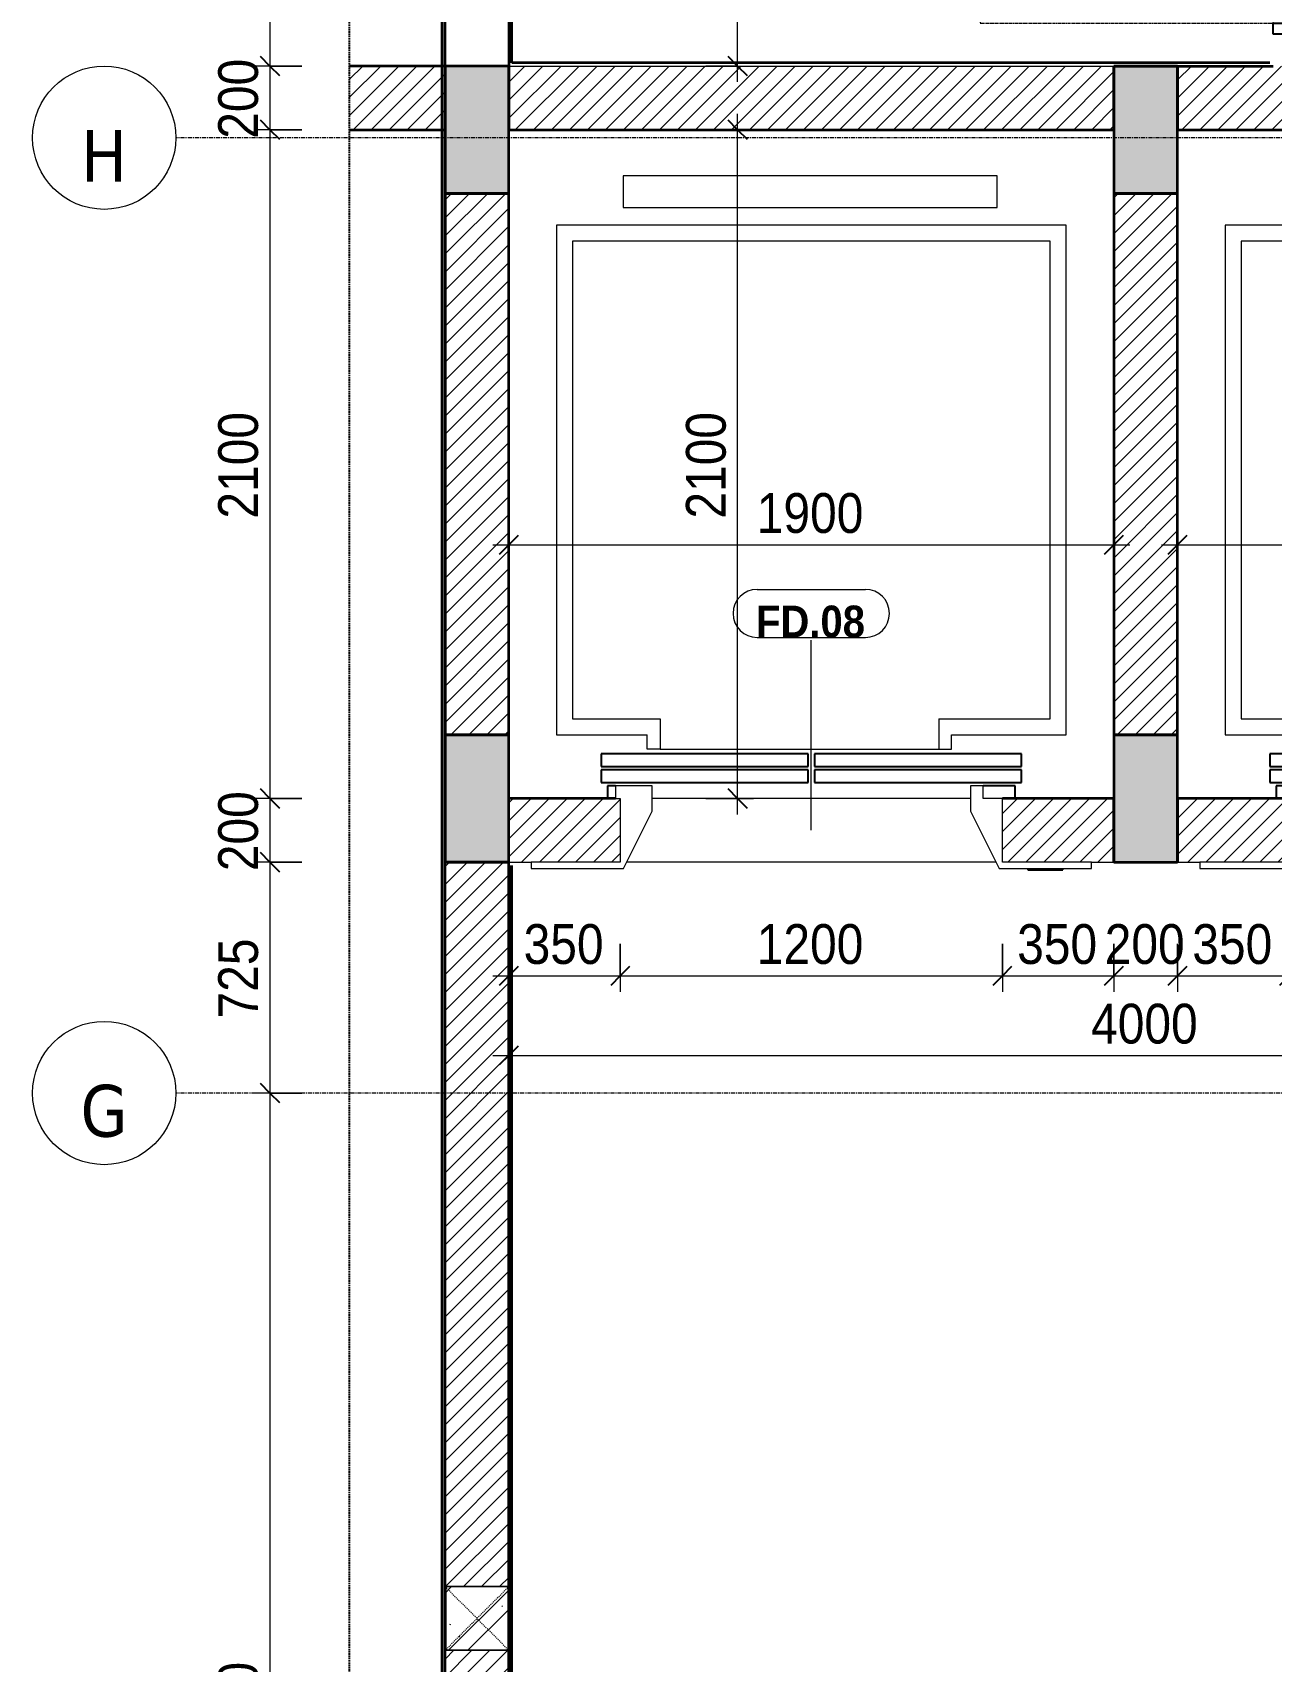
# Model space of a CAD drawing. Header units: millimetres. Extents: x 110757 to 149279, y 2002 to 54990.
# Drawn here: x 110757 to 114648, y 46652 to 51767 of the extents above; entities that cross this region are included whole.
import ezdxf

# ---------------------------------------------------------------- set-up
doc = ezdxf.new("R2010")
doc.units = ezdxf.units.MM
for name, pattern in [('Dash', [6, 3, -3]), ('Dash - Tight', [4.5, 3, -1.5]), ('Grid Line', [22.225, 12.7, -3.175, 3.175, -3.175]), ('Hidden', [7.14375, 4.7625, -2.38125])]:
    doc.linetypes.add(name, pattern=pattern)
for name, color, linetype, lineweight in [('0-1', 7, 'Continuous', 5), ('A-ANNO-DIMS', 211, 'Continuous', 9), ('A-ANNO-DIMS-50', 211, 'Continuous', 9), ('A-DETL-GENF-1', 92, 'Dash - Tight', 18), ('A-DETL-GENF-2', 92, 'Hidden', 25), ('A-DOOR', 31, 'Continuous', 18), ('A-DOOR-1', 31, 'Continuous', 25), ('A-DOOR-FRAM', 31, 'Continuous', 25), ('A-DOOR-IDEN', 31, 'Continuous', 9), ('A-FLOR', 192, 'Continuous', 18), ('A-FLOR-1', 250, 'Continuous', 18), ('A-WALL', 113, 'Continuous', 18), ('A-WALL-1', 113, 'Continuous', 35), ('A-WALL-PATT-1', 111, 'Continuous', 18), ('S-COLS', 52, 'Continuous', 18), ('S-COLS-1', 9, 'Continuous', 5), ('S-COLS-2', 7, 'Continuous', 35), ('S-COLS-3', 52, 'Dash', 18), ('S-COLS-4', 254, 'Continuous', 18), ('S-COLS-5', 52, 'Continuous', 35), ('S-COLS-HDLN', 52, 'Dash', 18), ('S-GRID-1', 1, 'Grid Line', 9), ('S-GRID-IDEN', 1, 'Continuous', 9)]:
    doc.layers.add(name, color=color, linetype=linetype, lineweight=lineweight)
doc.styles.add('Arial_B', font='arialbd.ttf', dxfattribs={"width": 0.9, "height": 100})
doc.styles.add('Tahoma_B', font='tahomabd.ttf', dxfattribs={"height": 162.5})
doc.styles.add('UTM Avo', font='', dxfattribs={"width": 0.9, "height": 125})
doc.styles.get('UTM Avo').set_extended_font_data('UTM Avo')
doc.dimstyles.new('1_Dim_chi_tiet_2_5', dxfattribs={"dimscale": 304.8, "dimtxt": 124.912619, "dimasz": 0.19685, "dimexe": 0.164042, "dimexo": 0.0625, "dimgap": 0.016404, "dimtad": 1, "dimdec": 0, "dimrnd": 5, "dimzin": 0, "dimdsep": 46, "dimtxsty": 'UTM Avo', "dimblk1": 'OBLIQUE', "dimblk2": 'OBLIQUE', "dimsah": 1, "dimcen": 0.09, "dimdle": 0.164042, "dimazin": 0, "dimtfac": 1, "dimtdec": 4, "dimtix": 1, "dimtmove": 0, "dimatfit": 3, "dimfxl": 0.328084, "dimfxlon": 1, "dimtvp": 1, "dimtolj": 1, "dimtzin": 0, "dimarcsym": 2})
pattern_1 = [(45, (0, 0), (-28.284271, 28.284271), [])]
pattern_2 = [(50, (0, 0), (364.3679, -31.8783), [38.1, -419.1]), (355, (0, 0), (-70.4859, 382.1133), [30.48, -335.28]), (100.451, (30.36, -2.66), (293.885, 350.2334), [32.38, -356.18]), (46.184, (0, 101.6), (542.1585, -84.0858), [57.15, -628.65]), (96.636, (45.2, 94.6), (474.805, 494.8554), [48.57, -534.27]), (351.184, (0, 101.6), (474.8102, 494.85), [45.72, -502.92]), (21, (50.8, 76.2), (303.2285, -204.53046), [38.1, -419.1]), (326, (50.8, 76.2), (123.6039, 368.376), [30.48, -335.28]), (71.451, (76.07, 59.16), (426.8341, 163.8427), [32.38, -356.18]), (37.5, (0, 0), (6.17665, 169.11015), [3.353, -327.863, 3.353, -337.007, -336.55]), (37.5, (0, 0), (6.17665, 169.11015), [-671.576, 3.353, -333.197]), (7.5, (0, 0), (133.63888, 200.3615), [3.353, -190.703, 3.353, -320.243, -128.27]), (7.5, (0, 0), (133.63888, 200.3615), [-517.652, 3.353, -124.917]), (327.5, (-113.28, 0), (271.18182, -11.45836), [3.353, -123.647, 3.353, -392.887, -525.78]), (327.5, (-113.28, 0), (271.18182, -11.45836), [-523.24, 3.353, -522.427]), (317.5, (-164.08, 0), (296.2585, 50.85285), [3.353, -161.747, 3.353, -259.791, -373.38]), (317.5, (-164.08, 0), (296.2585, 50.85285), [-428.244, 3.353, -370.027]), (45, (0, 0), (-125.72359, 125.72359), []), (45, (0, 190.5), (-125.72359, 125.72359), [])]

# ---------------------------------------------------------------- blocks, each defined once
blk = doc.blocks.new('NCV_TKTC_KET CAU_rvt-1-TKCS_THANG MÁY TM3 - MẶT BẰNG TẦNG HẦM')
at = {"layer": 'S-COLS-1'}
for points in [[(112252.6, 51261.9), (112252.6, 51661.9), (112052.6, 51661.9), (112052.6, 51261.9)], [(114352.6, 51261.9), (114352.6, 51661.9), (114152.6, 51661.9), (114152.6, 51261.9), (114221.2, 51261.9)], [(112252.6, 49161.9), (112252.6, 49561.9), (112052.6, 49561.9), (112052.6, 49161.9)], [(114352.6, 49161.9), (114352.6, 49561.9), (114152.6, 49561.9), (114152.6, 49161.9), (114221.2, 49161.9)]]:
    blk.add_hatch(color=256, dxfattribs=at).paths.add_polyline_path(points)
at = {"layer": 'A-FLOR-1'}
blk.add_line((113702.6, 49361.9), (112702.6, 49361.9), dxfattribs=at)
at = {"layer": 'S-COLS-2'}
for p, q in [((112252.6, 51661.9), (112052.6, 51661.9)), ((112052.6, 51661.9), (112052.6, 51261.9)), ((112252.6, 51261.9), (112252.6, 51661.9)), ((114352.6, 51661.9), (114152.6, 51661.9)), ((114152.6, 51661.9), (114152.6, 51261.9)), ((114352.6, 51261.9), (114352.6, 51661.9)), ((112052.6, 51261.9), (112252.6, 51261.9)), ((114152.6, 51261.9), (114352.6, 51261.9)), ((112252.6, 49561.9), (112052.6, 49561.9)), ((112052.6, 49561.9), (112052.6, 49161.9)), ((112252.6, 49161.9), (112252.6, 49561.9)), ((114352.6, 49561.9), (114152.6, 49561.9)), ((114152.6, 49561.9), (114152.6, 49161.9)), ((114352.6, 49161.9), (114352.6, 49561.9)), ((112052.6, 49161.9), (112252.6, 49161.9)), ((114152.6, 49161.9), (114352.6, 49161.9))]:
    blk.add_line(p, q, dxfattribs=at)
blk = doc.blocks.new('Thang may HIEN - Dài x Rộng - 2000x2000-2402764-TKCS_THANG MÁY TM3 - MẶT BẰNG TẦNG HẦM')
at = {"layer": 'A-DOOR'}
for p, q in [((-590, 120), (-880, 120)), ((-880, 120), (-880, 100)), ((-500, -60), (-590, 120)), ((590, 120), (500, -60)), ((880, 120), (590, 120)), ((880, 100), (880, 120)), ((-880, 100), (-600, 100)), ((-600, 100), (-600, -100)), ((600, -100), (600, 100)), ((600, 100), (880, 100)), ((-600, -100), (-540, -100)), ((-540, -100), (-540, -140)), ((-500, -140), (-500, -60)), ((500, -60), (500, -140)), ((615, -100), (600, -100)), ((615, -140), (615, -100)), ((-660, -190.4), (-660, -150.4)), ((-660, -150.4), (-10, -150.4)), ((-540, -140), (-500, -140)), ((-10, -150.4), (-10, -190.4)), ((660, -150.4), (10, -150.4)), ((10, -150.4), (10, -190.4)), ((500, -140), (615, -140)), ((660, -190.4), (660, -150.4)), ((-10, -190.4), (-660, -190.4)), ((-10, -200.4), (-660, -200.4)), ((-660, -200.4), (-660, -240.4)), ((-10, -240.4), (-10, -200.4)), ((10, -190.4), (660, -190.4)), ((10, -200.4), (10, -240.4)), ((660, -200.4), (10, -200.4)), ((660, -240.4), (660, -200.4)), ((-660, -240.4), (-10, -240.4)), ((-440, -255), (-440, -300)), ((-400, -255), (-440, -255)), ((475, -255), (-400, -255)), ((-400, -350), (-400, -255)), ((10, -240.4), (660, -240.4)), ((475, -255), (515, -255)), ((475, -350), (475, -255)), ((515, -255), (515, -300)), ((-440, -300), (-800, -300)), ((-800, -300), (-800, -1900)), ((800, -300), (515, -300)), ((800, -1900), (800, -300)), ((-400, -350), (-750, -350)), ((-750, -350), (-750, -1850)), ((750, -350), (475, -350)), ((750, -1850), (750, -350)), ((-750, -1850), (750, -1850)), ((-800, -1900), (800, -1900)), ((590.8, -1955.4), (-584.2, -1955.4)), ((-584.2, -1955.4), (-584.2, -2055.4)), ((590.8, -2055.4), (590.8, -1955.4)), ((-584.2, -2055.4), (590.8, -2055.4))]:
    blk.add_line(p, q, dxfattribs=at)
at = {"layer": 'A-DOOR-1'}
for p, q in [((-680, 124), (-790, 124)), ((-790, 124), (-790, 120)), ((-680, 120), (-680, 124)), ((-600, -100), (-640, -100)), ((-640, -100), (-640, -140)), ((640, -100), (615, -100)), ((640, -140), (640, -100)), ((-10, -150.4), (-660, -150.4)), ((-660, -150.4), (-660, -190.4)), ((-640, -140), (-540, -140)), ((-10, -190.4), (-10, -150.4)), ((10, -150.4), (10, -190.4)), ((660, -150.4), (10, -150.4)), ((615, -140), (640, -140)), ((660, -190.4), (660, -150.4)), ((-660, -190.4), (-10, -190.4)), ((-10, -200.4), (-660, -200.4)), ((-660, -200.4), (-660, -240.4)), ((-10, -240.4), (-10, -200.4)), ((10, -190.4), (660, -190.4)), ((10, -200.4), (10, -240.4)), ((660, -200.4), (10, -200.4)), ((660, -240.4), (660, -200.4)), ((-660, -240.4), (-10, -240.4)), ((10, -240.4), (660, -240.4))]:
    blk.add_line(p, q, dxfattribs=at)
blk = doc.blocks.new('FD_02 - FD_03 - FD_03-KY THUAT-900x2200mm-801877-TKCS_THANG MÁY TM3 - MẶT BẰNG TẦNG HẦM')
at = {"layer": 'A-DETL-GENF-1'}
for p, q in [((460, -50), (420, -50)), ((420, -50), (420, -970)), ((460, -970), (460, -50)), ((420, -970), (460, -970))]:
    blk.add_line(p, q, dxfattribs=at)
blk.add_arc((460, -50), 920, 180, 267.5081, dxfattribs=at)
at = {"layer": 'A-DOOR-FRAM'}
for p, q in [((-495, 50), (-450, 50)), ((-495, -50), (-495, 50)), ((-450, 50), (-450, -10)), ((450, 50), (495, 50)), ((450, -10), (450, 50)), ((495, 50), (495, -50)), ((-460, -50), (-495, -50)), ((-450, -10), (-460, -10)), ((-460, -10), (-460, -50)), ((460, -10), (450, -10)), ((460, -50), (460, -10)), ((495, -50), (460, -50))]:
    blk.add_line(p, q, dxfattribs=at)
blk = doc.blocks.new('G1_SOF - BO TRU - 200x200-3845341-TKCS_THANG MÁY TM3 - MẶT BẰNG TẦNG HẦM')
at = {"layer": 'S-COLS-HDLN'}
for p, q in [((-100, 100), (100, -100)), ((100, 100), (-100, -100))]:
    blk.add_line(p, q, dxfattribs=at)
blk = doc.blocks.new('BORDER VIEW - BORDER VIEW-2485193-TKCS_THANG MÁY TM3 - MẶT BẰNG TẦNG HẦM')
at = {"layer": 'A-DETL-GENF-2'}
blk.add_line((0, 150), (0, 9680.9), dxfattribs=at)
blk = doc.blocks.new('Grid - M_Grid Head - Circle-353313-TKCS_THANG MÁY TM3 - MẶT BẰNG TẦNG HẦM')
at = {"layer": 'S-GRID-IDEN'}
blk.add_circle((0, 0), 4.5, dxfattribs=at)
blk = doc.blocks.new('STN_Door Tag - STN_Door Tag-1788670-TKCS_THANG MÁY TM3 - MẶT BẰNG TẦNG HẦM')
at = {"layer": 'A-DOOR-IDEN'}
for p, q in [((-3.37, 1.49), (3.43, 1.49)), ((-3.37, -1.52), (3.43, -1.52))]:
    blk.add_line(p, q, dxfattribs=at)
for centre, start, end in [((-3.37, -0.01), 90, 270), ((3.43, -0.01), 270, 90)]:
    blk.add_arc(centre, 1.51, start, end, dxfattribs=at)
blk = doc.blocks.new('DIMBLOCK13-TKCS_THANG MÁY TM3 - MẶT BẰNG TẦNG HẦM')
at = {"layer": 'A-ANNO-DIMS-50'}
for p, q in [((111602.3, 53361.9), (111452.3, 53361.9)), ((111502.3, 53361.9), (111502.3, 51661.9)), ((111502.3, 53361.9), (111602.3, 53361.9)), ((111602.3, 51661.9), (111452.3, 51661.9)), ((111502.3, 51661.9), (111602.3, 51661.9))]:
    blk.add_line(p, q, dxfattribs=at)
at = {"layer": 'A-ANNO-DIMS-50', "lineweight": 25}
for p, q in [((111502.3, 53361.9), (111472.3, 53391.9)), ((111502.3, 53361.9), (111532.3, 53331.9)), ((111502.3, 51661.9), (111472.3, 51691.9)), ((111502.3, 51661.9), (111532.3, 51631.9))]:
    blk.add_line(p, q, dxfattribs=at)
at = {"layer": 'A-ANNO-DIMS-50', "color": 0, "insert": (111339.9, 52340.8), "char_height": 125, "width": 410.824, "attachment_point": 1, "rotation": 90, "line_spacing_factor": 1.110334, "style": 'UTM Avo'}
blk.add_mtext('1700', dxfattribs=at)
blk = doc.blocks.new('_Oblique')
at = {"color": 0, "linetype": 'ByBlock', "lineweight": -2}
blk.add_line((-0.5, -0.5), (0.5, 0.5), dxfattribs=at)
blk = doc.blocks.new('DIMBLOCK14-TKCS_THANG MÁY TM3 - MẶT BẰNG TẦNG HẦM')
at = {"layer": 'A-ANNO-DIMS-50'}
for p, q in [((111602.3, 51661.9), (111452.3, 51661.9)), ((111502.3, 51661.9), (111502.3, 51461.9)), ((111502.3, 51661.9), (111602.3, 51661.9)), ((111602.3, 51461.9), (111452.3, 51461.9)), ((111502.3, 51461.9), (111602.3, 51461.9))]:
    blk.add_line(p, q, dxfattribs=at)
at = {"layer": 'A-ANNO-DIMS-50', "lineweight": 25}
for p, q in [((111502.3, 51661.9), (111472.3, 51691.9)), ((111502.3, 51661.9), (111532.3, 51631.9)), ((111502.3, 51461.9), (111472.3, 51491.9)), ((111502.3, 51461.9), (111532.3, 51431.9))]:
    blk.add_line(p, q, dxfattribs=at)
at = {"layer": 'A-ANNO-DIMS-50', "color": 0, "insert": (111339.9, 51433.6), "char_height": 125, "width": 308.118, "attachment_point": 1, "rotation": 90, "line_spacing_factor": 1.110334, "style": 'UTM Avo'}
blk.add_mtext('200', dxfattribs=at)
blk = doc.blocks.new('DIMBLOCK15-TKCS_THANG MÁY TM3 - MẶT BẰNG TẦNG HẦM')
at = {"layer": 'A-ANNO-DIMS-50'}
for p, q in [((111602.3, 51461.9), (111452.3, 51461.9)), ((111502.3, 51461.9), (111502.3, 49361.9)), ((111502.3, 51461.9), (111602.3, 51461.9)), ((111602.3, 49361.9), (111452.3, 49361.9)), ((111502.3, 49361.9), (111602.3, 49361.9))]:
    blk.add_line(p, q, dxfattribs=at)
at = {"layer": 'A-ANNO-DIMS-50', "lineweight": 25}
for p, q in [((111502.3, 51461.9), (111472.3, 51491.9)), ((111502.3, 51461.9), (111532.3, 51431.9)), ((111502.3, 49361.9), (111472.3, 49391.9)), ((111502.3, 49361.9), (111532.3, 49331.9))]:
    blk.add_line(p, q, dxfattribs=at)
at = {"layer": 'A-ANNO-DIMS-50', "color": 0, "insert": (111339.9, 50240.8), "char_height": 125, "width": 410.824, "attachment_point": 1, "rotation": 90, "line_spacing_factor": 1.110334, "style": 'UTM Avo'}
blk.add_mtext('2100', dxfattribs=at)
blk = doc.blocks.new('DIMBLOCK16-TKCS_THANG MÁY TM3 - MẶT BẰNG TẦNG HẦM')
at = {"layer": 'A-ANNO-DIMS-50'}
for p, q in [((111602.3, 49361.9), (111452.3, 49361.9)), ((111502.3, 49361.9), (111502.3, 49161.9)), ((111502.3, 49361.9), (111602.3, 49361.9)), ((111602.3, 49161.9), (111452.3, 49161.9)), ((111502.3, 49161.9), (111602.3, 49161.9))]:
    blk.add_line(p, q, dxfattribs=at)
at = {"layer": 'A-ANNO-DIMS-50', "lineweight": 25}
for p, q in [((111502.3, 49361.9), (111472.3, 49391.9)), ((111502.3, 49361.9), (111532.3, 49331.9)), ((111502.3, 49161.9), (111472.3, 49191.9)), ((111502.3, 49161.9), (111532.3, 49131.9))]:
    blk.add_line(p, q, dxfattribs=at)
at = {"layer": 'A-ANNO-DIMS-50', "color": 0, "insert": (111339.9, 49133.6), "char_height": 125, "width": 308.118, "attachment_point": 1, "rotation": 90, "line_spacing_factor": 1.110334, "style": 'UTM Avo'}
blk.add_mtext('200', dxfattribs=at)
blk = doc.blocks.new('DIMBLOCK17-TKCS_THANG MÁY TM3 - MẶT BẰNG TẦNG HẦM')
at = {"layer": 'A-ANNO-DIMS-50'}
for p, q in [((111602.3, 49161.9), (111452.3, 49161.9)), ((111502.3, 49161.9), (111502.3, 48436.9)), ((111502.3, 49161.9), (111602.3, 49161.9)), ((111602.3, 48436.9), (111452.3, 48436.9)), ((111502.3, 48436.9), (111602.3, 48436.9))]:
    blk.add_line(p, q, dxfattribs=at)
at = {"layer": 'A-ANNO-DIMS-50', "lineweight": 25}
for p, q in [((111502.3, 49161.9), (111472.3, 49191.9)), ((111502.3, 49161.9), (111532.3, 49131.9)), ((111502.3, 48436.9), (111472.3, 48466.9)), ((111502.3, 48436.9), (111532.3, 48406.9))]:
    blk.add_line(p, q, dxfattribs=at)
at = {"layer": 'A-ANNO-DIMS-50', "color": 0, "insert": (111339.9, 48671.1), "char_height": 125, "width": 308.118, "attachment_point": 1, "rotation": 90, "line_spacing_factor": 1.110334, "style": 'UTM Avo'}
blk.add_mtext('725', dxfattribs=at)
blk = doc.blocks.new('DIMBLOCK18-TKCS_THANG MÁY TM3 - MẶT BẰNG TẦNG HẦM')
at = {"layer": 'A-ANNO-DIMS-50', "lineweight": 25}
for p, q in [((111502.3, 48436.9), (111472.3, 48466.9)), ((111502.3, 48436.9), (111532.3, 48406.9)), ((111502.3, 44536.9), (111472.3, 44566.9)), ((111502.3, 44536.9), (111532.3, 44506.9))]:
    blk.add_line(p, q, dxfattribs=at)
at = {"layer": 'A-ANNO-DIMS-50'}
for p, q in [((111602.3, 48436.9), (111452.3, 48436.9)), ((111502.3, 48436.9), (111502.3, 44536.9)), ((111502.3, 48436.9), (111602.3, 48436.9)), ((111602.3, 44536.9), (111452.3, 44536.9)), ((111502.3, 44536.9), (111602.3, 44536.9))]:
    blk.add_line(p, q, dxfattribs=at)
at = {"layer": 'A-ANNO-DIMS-50', "color": 0, "insert": (111339.9, 46315.8), "char_height": 125, "width": 410.824, "attachment_point": 1, "rotation": 90, "line_spacing_factor": 1.110334, "style": 'UTM Avo'}
blk.add_mtext('3900', dxfattribs=at)
blk = doc.blocks.new('DIMBLOCK20-TKCS_THANG MÁY TM3 - MẶT BẰNG TẦNG HẦM')
at = {"layer": 'A-ANNO-DIMS-50'}
for p, q in [((112971.3, 49311.9), (112971.3, 51511.9)), ((112871.3, 51461.9), (113021.3, 51461.9)), ((112971.3, 51461.9), (112871.3, 51461.9)), ((112871.3, 49361.9), (113021.3, 49361.9)), ((112971.3, 49361.9), (112871.3, 49361.9))]:
    blk.add_line(p, q, dxfattribs=at)
at = {"layer": 'A-ANNO-DIMS-50', "lineweight": 25}
for p, q in [((112971.3, 51461.9), (112941.3, 51491.9)), ((112971.3, 51461.9), (113001.3, 51431.9)), ((112971.3, 49361.9), (112941.3, 49391.9)), ((112971.3, 49361.9), (113001.3, 49331.9))]:
    blk.add_line(p, q, dxfattribs=at)
at = {"layer": 'A-ANNO-DIMS-50', "color": 0, "insert": (112808.9, 50240.8), "char_height": 125, "width": 410.824, "attachment_point": 1, "rotation": 90, "line_spacing_factor": 1.110334, "style": 'UTM Avo'}
blk.add_mtext('2100', dxfattribs=at)
blk = doc.blocks.new('DIMBLOCK21-TKCS_THANG MÁY TM3 - MẶT BẰNG TẦNG HẦM')
at = {"layer": 'A-ANNO-DIMS-50'}
for p, q in [((112252.6, 50258.4), (112252.6, 50108.4)), ((112252.6, 50158.4), (112252.6, 50258.4)), ((114152.6, 50258.4), (114152.6, 50108.4)), ((114152.6, 50158.4), (114152.6, 50258.4)), ((112202.6, 50158.4), (114202.6, 50158.4))]:
    blk.add_line(p, q, dxfattribs=at)
at = {"layer": 'A-ANNO-DIMS-50', "lineweight": 25}
for p, q in [((112252.6, 50158.4), (112282.6, 50188.4)), ((114152.6, 50158.4), (114182.6, 50188.4)), ((112252.6, 50158.4), (112222.6, 50128.4)), ((114152.6, 50158.4), (114122.6, 50128.4))]:
    blk.add_line(p, q, dxfattribs=at)
at = {"layer": 'A-ANNO-DIMS-50', "color": 0, "insert": (113031.4, 50320.8), "char_height": 125, "width": 410.824, "attachment_point": 1, "line_spacing_factor": 1.110334, "style": 'UTM Avo'}
blk.add_mtext('1900', dxfattribs=at)
blk = doc.blocks.new('DIMBLOCK22-TKCS_THANG MÁY TM3 - MẶT BẰNG TẦNG HẦM')
at = {"layer": 'A-ANNO-DIMS-50'}
for p, q in [((114352.6, 50258.4), (114352.6, 50108.4)), ((114352.6, 50158.4), (114352.6, 50258.4)), ((116252.6, 50258.4), (116252.6, 50108.4)), ((116252.6, 50158.4), (116252.6, 50258.4)), ((114302.6, 50158.4), (116302.6, 50158.4))]:
    blk.add_line(p, q, dxfattribs=at)
at = {"layer": 'A-ANNO-DIMS-50', "lineweight": 25}
for p, q in [((114352.6, 50158.4), (114382.6, 50188.4)), ((116252.6, 50158.4), (116282.6, 50188.4)), ((114352.6, 50158.4), (114322.6, 50128.4)), ((116252.6, 50158.4), (116222.6, 50128.4))]:
    blk.add_line(p, q, dxfattribs=at)
at = {"layer": 'A-ANNO-DIMS-50', "color": 0, "insert": (115131.4, 50320.8), "char_height": 125, "width": 410.824, "attachment_point": 1, "line_spacing_factor": 1.110334, "style": 'UTM Avo'}
blk.add_mtext('1900', dxfattribs=at)
blk = doc.blocks.new('DIMBLOCK23-TKCS_THANG MÁY TM3 - MẶT BẰNG TẦNG HẦM')
at = {"layer": 'A-ANNO-DIMS-50'}
for p, q in [((112971.3, 51611.9), (112971.3, 53411.9)), ((112871.3, 53361.9), (113021.3, 53361.9)), ((112971.3, 53361.9), (112871.3, 53361.9)), ((112871.3, 51661.9), (113021.3, 51661.9)), ((112971.3, 51661.9), (112871.3, 51661.9))]:
    blk.add_line(p, q, dxfattribs=at)
at = {"layer": 'A-ANNO-DIMS-50', "lineweight": 25}
for p, q in [((112971.3, 53361.9), (112941.3, 53391.9)), ((112971.3, 53361.9), (113001.3, 53331.9)), ((112971.3, 51661.9), (112941.3, 51691.9)), ((112971.3, 51661.9), (113001.3, 51631.9))]:
    blk.add_line(p, q, dxfattribs=at)
at = {"layer": 'A-ANNO-DIMS-50', "color": 0, "insert": (112808.9, 52340.8), "char_height": 125, "width": 410.824, "attachment_point": 1, "rotation": 90, "line_spacing_factor": 1.110334, "style": 'UTM Avo'}
blk.add_mtext('1700', dxfattribs=at)
blk = doc.blocks.new('DIMBLOCK24-TKCS_THANG MÁY TM3 - MẶT BẰNG TẦNG HẦM')
at = {"layer": 'A-ANNO-DIMS-50'}
for p, q in [((112252.6, 48905), (112252.6, 48755)), ((112252.6, 48805), (112252.6, 48905)), ((112602.6, 48905), (112602.6, 48755)), ((112602.6, 48805), (112602.6, 48905)), ((112202.6, 48805), (112602.6, 48805))]:
    blk.add_line(p, q, dxfattribs=at)
at = {"layer": 'A-ANNO-DIMS-50', "lineweight": 25}
for p, q in [((112252.6, 48805), (112222.6, 48775)), ((112252.6, 48805), (112282.6, 48835)), ((112602.6, 48805), (112572.6, 48775)), ((112602.6, 48805), (112632.6, 48835))]:
    blk.add_line(p, q, dxfattribs=at)
at = {"layer": 'A-ANNO-DIMS-50', "color": 0, "insert": (112299.2, 48967.3), "char_height": 125, "width": 308.118, "attachment_point": 1, "line_spacing_factor": 1.110334, "style": 'UTM Avo'}
blk.add_mtext('350', dxfattribs=at)
blk = doc.blocks.new('DIMBLOCK25-TKCS_THANG MÁY TM3 - MẶT BẰNG TẦNG HẦM')
at = {"layer": 'A-ANNO-DIMS-50'}
for p, q in [((112602.6, 48905), (112602.6, 48755)), ((112602.6, 48805), (112602.6, 48905)), ((113802.6, 48905), (113802.6, 48755)), ((113802.6, 48805), (113802.6, 48905)), ((112602.6, 48805), (113802.6, 48805))]:
    blk.add_line(p, q, dxfattribs=at)
at = {"layer": 'A-ANNO-DIMS-50', "lineweight": 25}
for p, q in [((112602.6, 48805), (112572.6, 48775)), ((112602.6, 48805), (112632.6, 48835)), ((113802.6, 48805), (113772.6, 48775)), ((113802.6, 48805), (113832.6, 48835))]:
    blk.add_line(p, q, dxfattribs=at)
at = {"layer": 'A-ANNO-DIMS-50', "color": 0, "insert": (113031.4, 48967.3), "char_height": 125, "width": 410.824, "attachment_point": 1, "line_spacing_factor": 1.110334, "style": 'UTM Avo'}
blk.add_mtext('1200', dxfattribs=at)
blk = doc.blocks.new('DIMBLOCK26-TKCS_THANG MÁY TM3 - MẶT BẰNG TẦNG HẦM')
at = {"layer": 'A-ANNO-DIMS-50'}
for p, q in [((113802.6, 48905), (113802.6, 48755)), ((113802.6, 48805), (113802.6, 48905)), ((114152.6, 48905), (114152.6, 48755)), ((114152.6, 48805), (114152.6, 48905)), ((113802.6, 48805), (114152.6, 48805))]:
    blk.add_line(p, q, dxfattribs=at)
at = {"layer": 'A-ANNO-DIMS-50', "lineweight": 25}
for p, q in [((113802.6, 48805), (113772.6, 48775)), ((113802.6, 48805), (113832.6, 48835)), ((114152.6, 48805), (114122.6, 48775)), ((114152.6, 48805), (114182.6, 48835))]:
    blk.add_line(p, q, dxfattribs=at)
at = {"layer": 'A-ANNO-DIMS-50', "color": 0, "insert": (113849.2, 48967.3), "char_height": 125, "width": 308.118, "attachment_point": 1, "line_spacing_factor": 1.110334, "style": 'UTM Avo'}
blk.add_mtext('350', dxfattribs=at)
blk = doc.blocks.new('DIMBLOCK27-TKCS_THANG MÁY TM3 - MẶT BẰNG TẦNG HẦM')
at = {"layer": 'A-ANNO-DIMS-50'}
for p, q in [((114152.6, 48905), (114152.6, 48755)), ((114152.6, 48805), (114152.6, 48905)), ((114352.6, 48905), (114352.6, 48755)), ((114352.6, 48805), (114352.6, 48905)), ((114152.6, 48805), (114352.6, 48805))]:
    blk.add_line(p, q, dxfattribs=at)
at = {"layer": 'A-ANNO-DIMS-50', "lineweight": 25}
for p, q in [((114152.6, 48805), (114122.6, 48775)), ((114152.6, 48805), (114182.6, 48835)), ((114352.6, 48805), (114322.6, 48775)), ((114352.6, 48805), (114382.6, 48835))]:
    blk.add_line(p, q, dxfattribs=at)
at = {"layer": 'A-ANNO-DIMS-50', "color": 0, "insert": (114124.2, 48967.3), "char_height": 125, "width": 308.118, "attachment_point": 1, "line_spacing_factor": 1.110334, "style": 'UTM Avo'}
blk.add_mtext('200', dxfattribs=at)
blk = doc.blocks.new('DIMBLOCK28-TKCS_THANG MÁY TM3 - MẶT BẰNG TẦNG HẦM')
at = {"layer": 'A-ANNO-DIMS-50'}
for p, q in [((114352.6, 48905), (114352.6, 48755)), ((114352.6, 48805), (114352.6, 48905)), ((114702.6, 48905), (114702.6, 48755)), ((114702.6, 48805), (114702.6, 48905)), ((114352.6, 48805), (114702.6, 48805))]:
    blk.add_line(p, q, dxfattribs=at)
at = {"layer": 'A-ANNO-DIMS-50', "lineweight": 25}
for p, q in [((114352.6, 48805), (114322.6, 48775)), ((114352.6, 48805), (114382.6, 48835)), ((114702.6, 48805), (114672.6, 48775)), ((114702.6, 48805), (114732.6, 48835))]:
    blk.add_line(p, q, dxfattribs=at)
at = {"layer": 'A-ANNO-DIMS-50', "color": 0, "insert": (114399.2, 48967.3), "char_height": 125, "width": 308.118, "attachment_point": 1, "line_spacing_factor": 1.110334, "style": 'UTM Avo'}
blk.add_mtext('350', dxfattribs=at)
blk = doc.blocks.new('DIMBLOCK34-TKCS_THANG MÁY TM3 - MẶT BẰNG TẦNG HẦM')
at = {"layer": 'A-ANNO-DIMS-50'}
for p, q in [((112252.6, 48655), (112252.6, 48505)), ((112252.6, 48555), (112252.6, 48655)), ((116252.6, 48655), (116252.6, 48505)), ((116252.6, 48555), (116252.6, 48655)), ((112202.6, 48555), (116302.6, 48555))]:
    blk.add_line(p, q, dxfattribs=at)
at = {"layer": 'A-ANNO-DIMS-50', "lineweight": 25}
for p, q in [((112252.6, 48555), (112222.6, 48525)), ((112252.6, 48555), (112282.6, 48585)), ((116252.6, 48555), (116222.6, 48525)), ((116252.6, 48555), (116282.6, 48585))]:
    blk.add_line(p, q, dxfattribs=at)
at = {"layer": 'A-ANNO-DIMS-50', "color": 0, "insert": (114081.4, 48717.3), "char_height": 125, "width": 410.824, "attachment_point": 1, "line_spacing_factor": 1.110334, "style": 'UTM Avo'}
blk.add_mtext('4000', dxfattribs=at)

msp = doc.modelspace()

# ---------------------------------------------------------------- hatches: boundary and pattern name
at = {"layer": 'A-WALL-PATT-1'}
h = msp.add_hatch(dxfattribs=at)
h.set_pattern_fill('FP_1', color=256, style=0, pattern_type=2)
h.set_pattern_definition(pattern_1)
h.paths.add_polyline_path([(112052.6, 51461.9), (112052.6, 51661.9), (111752.6, 51661.9), (111752.6, 51461.9)])
h = msp.add_hatch(dxfattribs=at)
h.set_pattern_fill('FP_1', color=256, style=0, pattern_type=2)
h.set_pattern_definition(pattern_1)
h.paths.add_polyline_path([(114152.6, 51461.9), (114152.6, 51661.9), (112252.6, 51661.9), (112252.6, 51461.9)])
h = msp.add_hatch(dxfattribs=at)
h.set_pattern_fill('FP_1', color=256, style=0, pattern_type=2)
h.set_pattern_definition(pattern_1)
h.paths.add_polyline_path([(115852.6, 51461.9), (115852.6, 51661.9), (114352.6, 51661.9), (114352.6, 51461.9)])
h = msp.add_hatch(dxfattribs=at)
h.set_pattern_fill('FP_1', color=256, style=0, pattern_type=2)
h.set_pattern_definition(pattern_1)
h.paths.add_polyline_path([(112252.6, 49561.9), (112252.6, 51261.9), (112052.6, 51261.9), (112052.6, 49561.9)])
h = msp.add_hatch(dxfattribs=at)
h.set_pattern_fill('FP_1', color=256, style=0, pattern_type=2)
h.set_pattern_definition(pattern_1)
h.paths.add_polyline_path([(114152.6, 49561.9), (114352.6, 49561.9), (114352.6, 51261.9), (114152.6, 51261.9)])
h = msp.add_hatch(dxfattribs=at)
h.set_pattern_fill('FP_1', color=256, style=0, pattern_type=2)
h.set_pattern_definition(pattern_1)
h.paths.add_polyline_path([(112602.6, 49161.9), (112602.6, 49361.9), (112252.6, 49361.9), (112252.6, 49161.9), (112516.8, 49161.9)])
h.paths.add_polyline_path([(113802.6, 49161.9), (114152.6, 49161.9), (114152.6, 49361.9), (113802.6, 49361.9), (113802.6, 49321.9)])
h = msp.add_hatch(dxfattribs=at)
h.set_pattern_fill('FP_1', color=256, style=0, pattern_type=2)
h.set_pattern_definition(pattern_1)
h.paths.add_polyline_path([(114702.6, 49161.9), (114702.6, 49361.9), (114352.6, 49361.9), (114352.6, 49161.9), (114422.6, 49161.9)])
h.paths.add_polyline_path([(115902.6, 49161.9), (116252.6, 49161.9), (116252.6, 49361.9), (115902.6, 49361.9), (115902.6, 49321.9)])
h = msp.add_hatch(dxfattribs=at)
h.set_pattern_fill('FP_1', color=256, style=0, pattern_type=2)
h.set_pattern_definition(pattern_1)
h.paths.add_polyline_path([(112252.6, 44536.9), (112252.6, 46687.1), (112052.6, 46687.1), (112052.6, 44536.9)])
h.paths.add_polyline_path([(112252.6, 46887.1), (112252.6, 49161.9), (112052.6, 49161.9), (112052.6, 46887.1)])
at = {"layer": 'S-COLS-4'}
h = msp.add_hatch(dxfattribs=at)
h.set_pattern_fill('FP_2', color=256, style=0, pattern_type=2)
h.set_pattern_definition(pattern_2)
h.paths.add_polyline_path([(112252.6, 46687.1), (112252.6, 46887.1), (112052.6, 46887.1), (112052.6, 46687.1)])
h = msp.add_hatch(dxfattribs=at)
h.set_pattern_fill('FP_2', color=256, style=0, pattern_type=2)
h.set_pattern_definition(pattern_2)
h.paths.add_polyline_path([(112252.6, 46687.1), (112252.6, 46887.1), (112052.6, 46887.1), (112052.6, 46687.1)])

# ---------------------------------------------------------------- linework, layer by layer
at = {"layer": 'A-DOOR-IDEN'}
msp.add_line((113202.6, 49261.9), (113202.6, 49859), dxfattribs=at)
at = {"layer": 'A-FLOR'}
msp.add_line((113782.6, 49161.9), (112622.6, 49161.9), dxfattribs=at)
at = {"layer": 'A-WALL'}
for p, q in [((112252.6, 51661.9), (114152.6, 51661.9)), ((112252.6, 49161.9), (112322.6, 49161.9)), ((114082.6, 49161.9), (114152.6, 49161.9)), ((114352.6, 49161.9), (114422.6, 49161.9)), ((112052.6, 46887.1), (112252.6, 46887.1)), ((112252.6, 46687.1), (112052.6, 46687.1))]:
    msp.add_line(p, q, dxfattribs=at)
at = {"layer": 'A-WALL-1'}
for p, q in [((112042.6, 53572.3), (112042.6, 44546.9)), ((112052.6, 44536.9), (112052.6, 53562.3)), ((112252.6, 53361.9), (112252.6, 51661.9)), ((112262.6, 51671.9), (112262.6, 53351.9)), ((112052.6, 51661.9), (111752.6, 51661.9)), ((112052.6, 51461.9), (112052.6, 51661.9)), ((112252.6, 51661.9), (112252.6, 51461.9)), ((114642.6, 51671.9), (112262.6, 51671.9)), ((114152.6, 51461.9), (114152.6, 51661.9)), ((114152.6, 51661.9), (114652.6, 51661.9)), ((114352.6, 51661.9), (114352.6, 51461.9)), ((111752.6, 51461.9), (112052.6, 51461.9)), ((112252.6, 51461.9), (114152.6, 51461.9)), ((114352.6, 51461.9), (115852.6, 51461.9)), ((112252.6, 51261.9), (112052.6, 51261.9)), ((112052.6, 51261.9), (112052.6, 49561.9)), ((112252.6, 49561.9), (112252.6, 51261.9)), ((114152.6, 51261.9), (114152.6, 49561.9)), ((114352.6, 51261.9), (114152.6, 51261.9)), ((114352.6, 49561.9), (114352.6, 51261.9)), ((112052.6, 49561.9), (112252.6, 49561.9)), ((114152.6, 49561.9), (114352.6, 49561.9)), ((112252.6, 46887.1), (112252.6, 49361.9)), ((112587.6, 49361.9), (112252.6, 49361.9)), ((114152.6, 49361.9), (113802.6, 49361.9)), ((114152.6, 49161.9), (114152.6, 49361.9)), ((114687.6, 49361.9), (114352.6, 49361.9)), ((114352.6, 49361.9), (114352.6, 49161.9)), ((112252.6, 49161.9), (112052.6, 49161.9)), ((112252.6, 49151.9), (112252.6, 44537)), ((112262.6, 44547), (112262.6, 49151.9)), ((112252.6, 44536.9), (112252.6, 46687.1))]:
    msp.add_line(p, q, dxfattribs=at)
at = {"layer": 'S-COLS'}
for p, q in [((112252.6, 46887.1), (112052.6, 46887.1)), ((112052.6, 46687.1), (112252.6, 46687.1))]:
    msp.add_line(p, q, dxfattribs=at)
at = {"layer": 'S-COLS-5'}
for p, q in [((112052.6, 46887.1), (112052.6, 46687.1)), ((112252.6, 46687.1), (112252.6, 46887.1))]:
    msp.add_line(p, q, dxfattribs=at)
at = {"layer": 'S-GRID-1'}
for p, q in [((112052.6, 44157.9), (112052.6, 53209.8)), ((112456.9, 51436.9), (111206.9, 51436.9)), ((116518.5, 51436.9), (112456.9, 51436.9)), ((112456.9, 48436.9), (111206.9, 48436.9)), ((116518.5, 48436.9), (112456.9, 48436.9))]:
    msp.add_line(p, q, dxfattribs=at)

# ---------------------------------------------------------------- block references
at = {"layer": '0-1'}
msp.add_blockref('NCV_TKTC_KET CAU_rvt-1-TKCS_THANG MÁY TM3 - MẶT BẰNG TẦNG HẦM', (0, 0), dxfattribs=at)
at = {"layer": 'A-DETL-GENF-1'}
msp.add_blockref('BORDER VIEW - BORDER VIEW-2485193-TKCS_THANG MÁY TM3 - MẶT BẰNG TẦNG HẦM', (111752.6, 44036.9), dxfattribs=at)
at = {"layer": 'A-DOOR'}
for name, p, rotation in [('FD_02 - FD_03 - FD_03-KY THUAT-900x2200mm-801877-TKCS_THANG MÁY TM3 - MẶT BẰNG TẦNG HẦM', (114702.6, 52256.9), 270), ('Thang may HIEN - Dài x Rộng - 2000x2000-2402764-TKCS_THANG MÁY TM3 - MẶT BẰNG TẦNG HẦM', (113202.6, 49261.9), 180), ('Thang may HIEN - Dài x Rộng - 2000x2000-2402764-TKCS_THANG MÁY TM3 - MẶT BẰNG TẦNG HẦM', (115302.6, 49261.9), 180)]:
    msp.add_blockref(name, p, dxfattribs=dict(at, rotation=rotation))
at = {"layer": 'A-DOOR-IDEN', "xscale": 49.99999999999998, "yscale": 49.99999999999998, "zscale": 49.99999999999998}
msp.add_blockref('STN_Door Tag - STN_Door Tag-1788670-TKCS_THANG MÁY TM3 - MẶT BẰNG TẦNG HẦM', (113201, 49943.5), dxfattribs=at)
at = {"layer": 'S-COLS-3'}
msp.add_blockref('G1_SOF - BO TRU - 200x200-3845341-TKCS_THANG MÁY TM3 - MẶT BẰNG TẦNG HẦM', (112152.6, 46787.1), dxfattribs=at)
at = {"layer": 'S-GRID-IDEN', "xscale": 49.99999999999998, "yscale": 49.99999999999998, "zscale": 49.99999999999998, "rotation": 89.99999999999984}
for p in [(110981.9, 51436.9), (110981.9, 48436.9)]:
    msp.add_blockref('Grid - M_Grid Head - Circle-353313-TKCS_THANG MÁY TM3 - MẶT BẰNG TẦNG HẦM', p, dxfattribs=at)

# ---------------------------------------------------------------- texts
at = {"layer": 'A-DOOR-IDEN', "insert": (113200, 49916.8), "char_height": 100, "width": 351.45, "attachment_point": 5, "line_spacing_factor": 0.936439, "style": 'Arial_B'}
msp.add_mtext('\\pt2.25,4.5,6.75,9,11.25,13.5,15.75,18,20.25,22.5,24.75,27,29.25,31.5,33.75,36,38.25,40.5,42.75,45,47.25,49.5,51.75,54,56.25,58.5,60.75,63,65.25,67.5,69.75,72;FD.08', dxfattribs=at)

# ---------------------------------------------------------------- dimensions: what is measured, and where the dimension line sits
at = {"layer": 'A-ANNO-DIMS'}
for base, p1, p2, override, picture, middle in [((112971.3, 53361.9), (112871.3, 51661.9), (112871.3, 53361.9), {"dimpost": '<>', "dimfxl": 1700}, 'DIMBLOCK23-TKCS_THANG MÁY TM3 - MẶT BẰNG TẦNG HẦM', (112901.6, 52511.9)), ((111502.3, 51661.9), (111602.3, 53361.9), (111602.3, 51661.9), {"dimpost": '<>', "dimfxl": 1700}, 'DIMBLOCK13-TKCS_THANG MÁY TM3 - MẶT BẰNG TẦNG HẦM', (111432.6, 52511.9)), ((111502.3, 51461.9), (111602.3, 51661.9), (111602.3, 51461.9), {"dimpost": '<>', "dimfxl": 200}, 'DIMBLOCK14-TKCS_THANG MÁY TM3 - MẶT BẰNG TẦNG HẦM', (111432.6, 51561.9)), ((112971.3, 51461.9), (112871.3, 49361.9), (112871.3, 51461.9), {"dimpost": '<>', "dimfxl": 2100}, 'DIMBLOCK20-TKCS_THANG MÁY TM3 - MẶT BẰNG TẦNG HẦM', (112901.6, 50411.9)), ((111502.3, 49361.9), (111602.3, 51461.9), (111602.3, 49361.9), {"dimpost": '<>', "dimfxl": 2100}, 'DIMBLOCK15-TKCS_THANG MÁY TM3 - MẶT BẰNG TẦNG HẦM', (111432.6, 50411.9)), ((111502.3, 49161.9), (111602.3, 49361.9), (111602.3, 49161.9), {"dimpost": '<>', "dimfxl": 200}, 'DIMBLOCK16-TKCS_THANG MÁY TM3 - MẶT BẰNG TẦNG HẦM', (111432.6, 49261.9)), ((111502.3, 48436.9), (111602.3, 49161.9), (111602.3, 48436.9), {"dimpost": '<>', "dimfxl": 725}, 'DIMBLOCK17-TKCS_THANG MÁY TM3 - MẶT BẰNG TẦNG HẦM', (111432.6, 48799.4)), ((111502.3, 44536.9), (111602.3, 48436.9), (111602.3, 44536.9), {"dimpost": '<>', "dimfxl": 3900}, 'DIMBLOCK18-TKCS_THANG MÁY TM3 - MẶT BẰNG TẦNG HẦM', (111432.6, 46486.9))]:
    dim = msp.add_linear_dim(base=base, p1=p1, p2=p2, angle=90, dimstyle='1_Dim_chi_tiet_2_5', override=override, dxfattribs=at)
    dim.commit()
    dim.dimension.update_dxf_attribs({"geometry": picture, "text_midpoint": middle})
for base, p1, p2, override, picture, middle in [((114152.6, 50158.4), (112252.6, 50258.4), (114152.6, 50258.4), {"dimpost": '<>', "dimfxl": 1899.928669}, 'DIMBLOCK21-TKCS_THANG MÁY TM3 - MẶT BẰNG TẦNG HẦM', (113202.6, 50228.1)), ((116252.6, 50158.4), (114352.6, 50258.4), (116252.6, 50258.4), {"dimpost": '<>', "dimfxl": 1900.000001}, 'DIMBLOCK22-TKCS_THANG MÁY TM3 - MẶT BẰNG TẦNG HẦM', (115302.6, 50228.1)), ((112602.6, 48805), (112252.6, 48905), (112602.6, 48905), {"dimpost": '<>', "dimfxl": 349.928669}, 'DIMBLOCK24-TKCS_THANG MÁY TM3 - MẶT BẰNG TẦNG HẦM', (112427.6, 48874.6)), ((113802.6, 48805), (112602.6, 48905), (113802.6, 48905), {"dimpost": '<>', "dimfxl": 1200}, 'DIMBLOCK25-TKCS_THANG MÁY TM3 - MẶT BẰNG TẦNG HẦM', (113202.6, 48874.6)), ((114152.6, 48805), (113802.6, 48905), (114152.6, 48905), {"dimpost": '<>', "dimfxl": 350}, 'DIMBLOCK26-TKCS_THANG MÁY TM3 - MẶT BẰNG TẦNG HẦM', (113977.6, 48874.6)), ((114352.6, 48805), (114152.6, 48905), (114352.6, 48905), {"dimpost": '<>', "dimfxl": 200}, 'DIMBLOCK27-TKCS_THANG MÁY TM3 - MẶT BẰNG TẦNG HẦM', (114252.6, 48874.6)), ((114702.6, 48805), (114352.6, 48905), (114702.6, 48905), {"dimpost": '<>', "dimfxl": 350}, 'DIMBLOCK28-TKCS_THANG MÁY TM3 - MẶT BẰNG TẦNG HẦM', (114527.6, 48874.6)), ((116252.6, 48555), (112252.6, 48655), (116252.6, 48655), {"dimpost": '<>', "dimfxl": 3999.928669}, 'DIMBLOCK34-TKCS_THANG MÁY TM3 - MẶT BẰNG TẦNG HẦM', (114252.6, 48624.6))]:
    dim = msp.add_linear_dim(base=base, p1=p1, p2=p2, dimstyle='1_Dim_chi_tiet_2_5', override=override, dxfattribs=at)
    dim.commit()
    dim.dimension.update_dxf_attribs({"geometry": picture, "text_midpoint": middle})

# ---------------------------------------------------------------- next in the draw order: texts
at = {"layer": 'S-GRID-IDEN', "char_height": 162.5, "attachment_point": 5, "line_spacing_factor": 0.996129, "style": 'Tahoma_B', "bg_fill": 3, "box_fill_scale": 1.25, "bg_fill_color": 256, "bg_fill_true_color": 13158600, "bg_fill_transparency": 0}
for s, insert, width in [('\\pt634.99962,1269.99925,1905.0005,2540.00013,3174.99975,3809.99937,4445.00062,5080.00025,5714.99987,6349.9995,6985.00075,7620.00037,8255,8889.99962,9524.99925,10160.0005,10795.00013,11429.99975,12064.99938,12700.00063,13335.00025,13969.99988,14604.9995,15240.00075,15875.00038,16510,17144.99963,17779.99925,18415.0005,19050.00013,19684.99975,20319.99938;H', (110981.5, 51379.7), 172), ('\\pt634.99962,1269.99925,1905.0005,2540.00013,3174.99975,3809.99937,4445.00062,5080.00025,5714.99987,6349.9995,6985.00075,7620.00037,8255,8889.99962,9524.99925,10160.0005,10795.00013,11429.99975,12064.99938,12700.00063,13335.00025,13969.99988,14604.9995,15240.00075,15875.00038,16510,17144.99963,17779.99925,18415.0005,19050.00013,19684.99975,20319.99938;G', (110981.7, 48379.7), 168.5)]:
    msp.add_mtext(s, dxfattribs=dict(at, insert=insert, width=width))

doc.saveas('drawing.dxf')
